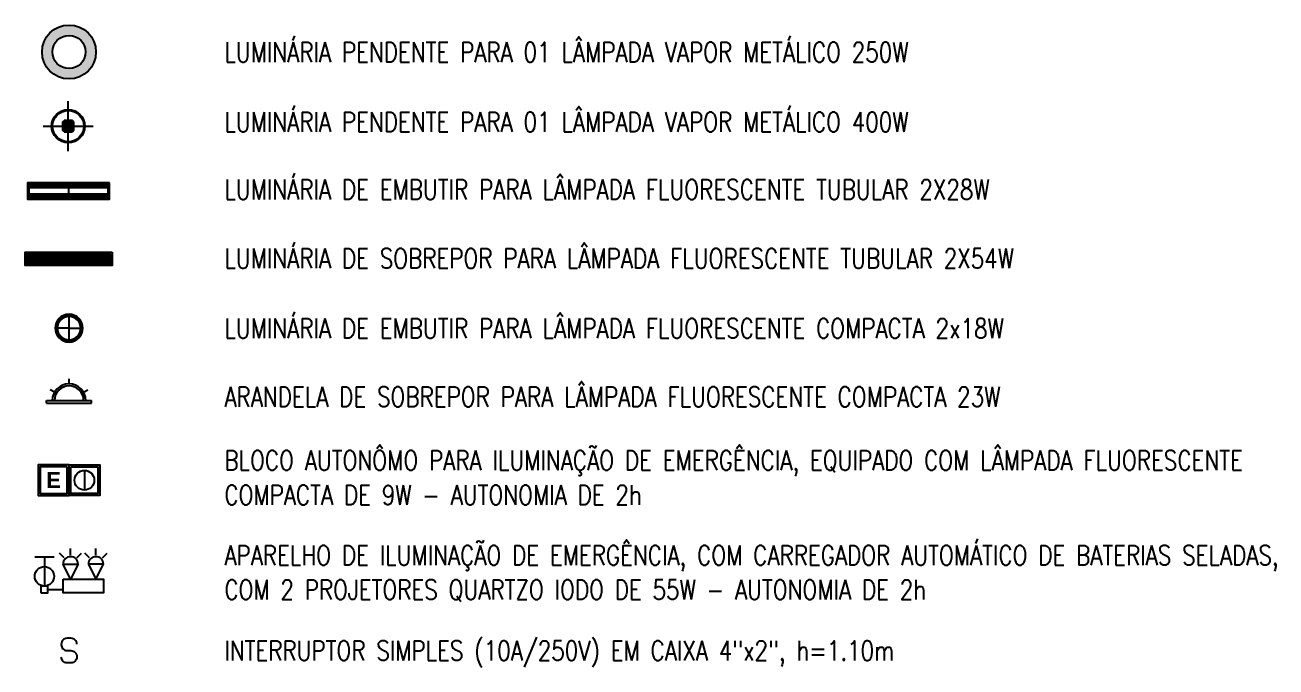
# Model space of a CAD drawing. Header units: metres. Extents: x 257 to 767, y -173 to 1.
# Drawn here: x 754.44 to 767.14, y -83.34 to -76.82 of the extents above; entities that cross this region are included whole.
import ezdxf
from ezdxf.enums import TextEntityAlignment as Align

# ---------------------------------------------------------------- set-up
doc = ezdxf.new("R2010")
doc.units = ezdxf.units.M
doc.header["$LTSCALE"] = 10
doc.set_wipeout_variables(frame=1)
doc.layers.get('0').update_dxf_attribs({"color": 254})
for name, color, linetype in [('Base Legenda$0$BSE Legenda', 3, 'Continuous'), ('Base Legenda$0$BSE Texto 80', 2, 'Continuous'), ('E_ARANDELA', 3, 'Continuous'), ('E_ELÉTRICA-ARANDELA', 3, 'Continuous'), ('ELE_LUMINARIAS', 3, 'Continuous'), ('ILM Pontos', 3, 'Continuous'), ('LU-LUM', 7, 'Continuous'), ('S20', 253, 'Continuous')]:
    doc.layers.add(name, color=color, linetype=linetype)
doc.styles.add('Base Legenda$0$Bloco Autonomo', font='swissbo.ttf', dxfattribs={"height": 0.08})
doc.styles.add('Base Legenda$0$ROMANS', font='romans.shx')

# ---------------------------------------------------------------- blocks, each defined once
blk = doc.blocks.new('LU-LI1')
blk.add_wipeout([(0.171, -0.627), (0.184, -0.623), (0.197, -0.619), (0.21, -0.615), (0.223, -0.611), (0.236, -0.606), (0.248, -0.601), (0.261, -0.595), (0.273, -0.59), (0.286, -0.584), (0.298, -0.578), (0.31, -0.571), (0.322, -0.565), (0.334, -0.558), (0.345, -0.551), (0.357, -0.543), (0.368, -0.536), (0.379, -0.528), (0.39, -0.52), (0.401, -0.512), (0.411, -0.503), (0.422, -0.494), (0.432, -0.486), (0.442, -0.476), (0.452, -0.467), (0.462, -0.457), (0.471, -0.448), (0.481, -0.438), (0.49, -0.428), (0.498, -0.417), (0.507, -0.407), (0.516, -0.396), (0.524, -0.385), (0.532, -0.374), (0.539, -0.363), (0.547, -0.351), (0.554, -0.34), (0.561, -0.328), (0.568, -0.316), (0.574, -0.304), (0.581, -0.292), (0.587, -0.28), (0.592, -0.268), (0.598, -0.255), (0.603, -0.243), (0.608, -0.23), (0.613, -0.217), (0.617, -0.204), (0.621, -0.191), (0.625, -0.178), (0.629, -0.165), (0.632, -0.152), (0.635, -0.139), (0.638, -0.125), (0.64, -0.112), (0.642, -0.099), (0.644, -0.085), (0.646, -0.072), (0.647, -0.058), (0.648, -0.044), (0.649, -0.031), (0.65, -0.017), (0.65, -0.004), (0.65, 0.01), (0.65, 0.024), (0.649, 0.037), (0.648, 0.051), (0.647, 0.064), (0.645, 0.078), (0.644, 0.091), (0.642, 0.105), (0.639, 0.118), (0.637, 0.132), (0.634, 0.145), (0.63, 0.158), (0.627, 0.171), (0.623, 0.184), (0.619, 0.197), (0.615, 0.21), (0.611, 0.223), (0.606, 0.236), (0.601, 0.248), (0.595, 0.261), (0.59, 0.273), (0.584, 0.286), (0.578, 0.298), (0.571, 0.31), (0.565, 0.322), (0.558, 0.334), (0.551, 0.345), (0.543, 0.357), (0.536, 0.368), (0.528, 0.379), (0.52, 0.39), (0.512, 0.401), (0.503, 0.411), (0.494, 0.422), (0.486, 0.432), (0.476, 0.442), (0.467, 0.452), (0.457, 0.462), (0.448, 0.471), (0.438, 0.481), (0.428, 0.49), (0.417, 0.498), (0.407, 0.507), (0.396, 0.516), (0.385, 0.524), (0.374, 0.532), (0.363, 0.539), (0.351, 0.547), (0.34, 0.554), (0.328, 0.561), (0.316, 0.568), (0.304, 0.574), (0.292, 0.581), (0.28, 0.587), (0.268, 0.592), (0.255, 0.598), (0.243, 0.603), (0.23, 0.608), (0.217, 0.613), (0.204, 0.617), (0.191, 0.621), (0.178, 0.625), (0.165, 0.629), (0.152, 0.632), (0.139, 0.635), (0.125, 0.638), (0.112, 0.64), (0.099, 0.642), (0.085, 0.644), (0.072, 0.646), (0.058, 0.647), (0.044, 0.648), (0.031, 0.649), (0.017, 0.65), (0.004, 0.65), (-0.01, 0.65), (-0.024, 0.65), (-0.037, 0.649), (-0.051, 0.648), (-0.064, 0.647), (-0.078, 0.645), (-0.091, 0.644), (-0.105, 0.642), (-0.118, 0.639), (-0.132, 0.637), (-0.145, 0.634), (-0.158, 0.63), (-0.171, 0.627), (-0.184, 0.623), (-0.197, 0.619), (-0.21, 0.615), (-0.223, 0.611), (-0.236, 0.606), (-0.248, 0.601), (-0.261, 0.595), (-0.273, 0.59), (-0.286, 0.584), (-0.298, 0.578), (-0.31, 0.571), (-0.322, 0.565), (-0.334, 0.558), (-0.345, 0.551), (-0.357, 0.543), (-0.368, 0.536), (-0.379, 0.528), (-0.39, 0.52), (-0.401, 0.512), (-0.411, 0.503), (-0.422, 0.494), (-0.432, 0.486), (-0.442, 0.476), (-0.452, 0.467), (-0.462, 0.457), (-0.471, 0.448), (-0.481, 0.438), (-0.49, 0.428), (-0.498, 0.417), (-0.507, 0.407), (-0.516, 0.396), (-0.524, 0.385), (-0.532, 0.374), (-0.539, 0.363), (-0.547, 0.351), (-0.554, 0.34), (-0.561, 0.328), (-0.568, 0.316), (-0.574, 0.304), (-0.581, 0.292), (-0.587, 0.28), (-0.592, 0.268), (-0.598, 0.255), (-0.603, 0.243), (-0.608, 0.23), (-0.613, 0.217), (-0.617, 0.204), (-0.621, 0.191), (-0.625, 0.178), (-0.629, 0.165), (-0.632, 0.152), (-0.635, 0.139), (-0.638, 0.125), (-0.64, 0.112), (-0.642, 0.099), (-0.644, 0.085), (-0.646, 0.072), (-0.647, 0.058), (-0.648, 0.044), (-0.649, 0.031), (-0.65, 0.017), (-0.65, 0.004), (-0.65, -0.01), (-0.65, -0.024), (-0.649, -0.037), (-0.648, -0.051), (-0.647, -0.064), (-0.645, -0.078), (-0.644, -0.091), (-0.642, -0.105), (-0.639, -0.118), (-0.637, -0.132), (-0.634, -0.145), (-0.63, -0.158), (-0.627, -0.171), (-0.623, -0.184), (-0.619, -0.197), (-0.615, -0.21), (-0.611, -0.223), (-0.606, -0.236), (-0.601, -0.248), (-0.595, -0.261), (-0.59, -0.273), (-0.584, -0.286), (-0.578, -0.298), (-0.571, -0.31), (-0.565, -0.322), (-0.558, -0.334), (-0.551, -0.345), (-0.543, -0.357), (-0.536, -0.368), (-0.528, -0.379), (-0.52, -0.39), (-0.512, -0.401), (-0.503, -0.411), (-0.494, -0.422), (-0.486, -0.432), (-0.476, -0.442), (-0.467, -0.452), (-0.457, -0.462), (-0.448, -0.471), (-0.438, -0.481), (-0.428, -0.49), (-0.417, -0.498), (-0.407, -0.507), (-0.396, -0.516), (-0.385, -0.524), (-0.374, -0.532), (-0.363, -0.539), (-0.351, -0.547), (-0.34, -0.554), (-0.328, -0.561), (-0.316, -0.568), (-0.304, -0.574), (-0.292, -0.581), (-0.28, -0.587), (-0.268, -0.592), (-0.255, -0.598), (-0.243, -0.603), (-0.23, -0.608), (-0.217, -0.613), (-0.204, -0.617), (-0.191, -0.621), (-0.178, -0.625), (-0.165, -0.629), (-0.152, -0.632), (-0.139, -0.635), (-0.125, -0.638), (-0.112, -0.64), (-0.099, -0.642), (-0.085, -0.644), (-0.072, -0.646), (-0.058, -0.647), (-0.044, -0.648), (-0.031, -0.649), (-0.017, -0.65), (-0.004, -0.65), (0.01, -0.65), (0.024, -0.65), (0.037, -0.649), (0.051, -0.648), (0.064, -0.647), (0.078, -0.645), (0.091, -0.644), (0.105, -0.642), (0.118, -0.639), (0.132, -0.637), (0.145, -0.634), (0.158, -0.63)])
h = blk.add_hatch(color=252)
h.dxf.hatch_style = 1
edge = h.paths.add_edge_path(flags=17)
edge.add_arc((0, 0), 0.4, 0, 360)
edge = h.paths.add_edge_path()
edge.add_arc((0, 0), 0.65, 0, 360)
at = {"layer": 'ELE_LUMINARIAS'}
for radius in [0.65, 0.4]:
    blk.add_circle((0, 0), radius, dxfattribs=at)
blk = doc.blocks.new('ARANDELA')
at = {"layer": 'E_ARANDELA'}
for p, q in [((-89.86, 94.148), (-89.86, 94.246)), ((-90.137, 93.988), (-90.222, 94.037)), ((-89.582, 93.988), (-89.497, 94.037)), ((-90.292, 93.78), (-90.292, 93.828)), ((-90.292, 93.828), (-89.428, 93.828)), ((-90.292, 93.78), (-89.428, 93.78)), ((-89.428, 93.78), (-89.428, 93.828))]:
    blk.add_line(p, q, dxfattribs=at)
for radius in [0.32, 0.28]:
    blk.add_arc((-89.86, 93.828), radius, 0, 180, dxfattribs=at)
blk = doc.blocks.new('LU-LI')
at = {"layer": 'LU-LUM'}
h = blk.add_hatch(color=3, dxfattribs=at)
h.paths.add_polyline_path([(0, 0), (0, 0.135), (-0.099, 0.135), (-0.135, 0.099), (-0.135, 0)])
h.paths.add_polyline_path([(0.135, 0), (0.135, 0.099), (0.099, 0.135), (0, 0.135), (0, 0)])
h.paths.add_polyline_path([(0, 0), (0, -0.135), (0.099, -0.135), (0.135, -0.099), (0.135, 0)])
h.paths.add_polyline_path([(0, 0), (-0.135, 0), (-0.135, -0.099), (-0.099, -0.135), (0, -0.135)])
at = {"layer": 'LU-LUM', "color": 3}
for p, q in [((0, -0.59625), (0, 0.59625)), ((-0.59625, 0), (0.59625, 0)), ((-0.135, 0.099), (-0.099, 0.135)), ((-0.135, 0.099), (-0.135, -0.099)), ((0.099, 0.135), (-0.099, 0.135)), ((0.099, 0.135), (0.135, 0.099)), ((0.135, -0.099), (0.135, 0.099)), ((-0.099, -0.135), (-0.135, -0.099)), ((-0.099, -0.135), (0.099, -0.135)), ((0.135, -0.099), (0.099, -0.135))]:
    blk.add_line(p, q, dxfattribs=at)
for radius in [0.3975, 0.375]:
    blk.add_circle((0, 0), radius, dxfattribs=at)
blk = doc.blocks.new('LU-LS')
at = {"layer": 'LU-LUM', "color": 3}
for p, q in [((467.648, 206.464), (467.648, 205.214)), ((467.667, 205.214), (467.667, 206.464)), ((467.686, 206.464), (467.686, 205.214)), ((467.705, 206.464), (467.705, 205.214)), ((467.723, 206.464), (467.723, 205.214)), ((467.742, 205.214), (467.742, 206.464)), ((467.761, 206.464), (467.761, 205.214)), ((467.63, 205.839), (467.78, 205.839))]:
    blk.add_line(p, q, dxfattribs=at)
for points in [[(467.605, 205.189), (467.805, 205.189), (467.805, 206.489), (467.605, 206.489)], [(467.63, 205.214), (467.78, 205.214), (467.78, 206.464), (467.63, 206.464)]]:
    blk.add_lwpolyline(points, close=True, dxfattribs=at)
blk = doc.blocks.new('LU-CF2')
at = {"layer": 'S20'}
for points in [[(0.589, 0.076), (0.589, 0.05), (-0.56, 0.05), (-0.56, 0.076)], [(0.589, -0.076), (0.589, -0.05), (-0.56, -0.05), (-0.56, -0.076)]]:
    blk.add_hatch(color=3, dxfattribs=at).paths.add_polyline_path(points)
at = {"layer": 'LU-LUM', "color": 3}
blk.add_line((0, 0.105), (0, -0.105), dxfattribs=at)
for points in [[(0.625, 0.125), (-0.625, 0.125), (-0.625, -0.125), (0.625, -0.125)], [(0.605, 0.105), (-0.605, 0.105), (-0.605, -0.105), (0.605, -0.105)]]:
    blk.add_lwpolyline(points, close=True, dxfattribs=at)
at = {"layer": 'S20', "color": 131}
for p, q in [((-0.56, 0.05), (-0.56, 0.076)), ((0.589, 0.05), (0.589, 0.076))]:
    blk.add_line(p, q, dxfattribs=at)
at = {"layer": 'S20', "color": 3}
for p, q in [((-0.56, -0.05), (-0.56, -0.076)), ((0.589, -0.05), (0.589, -0.076))]:
    blk.add_line(p, q, dxfattribs=at)
for points in [[(0.614, 0.076), (0.614, 0.05), (-0.586, 0.05), (-0.586, 0.076)], [(0.614, -0.076), (0.614, -0.05), (-0.586, -0.05), (-0.586, -0.076)]]:
    blk.add_lwpolyline(points, close=True, dxfattribs=at)
blk = doc.blocks.new('LU-EC')
at = {"layer": 'LU-LUM'}
for points in [[(-3160.674, -3128.556), (-3160.674, -3128.536, 0.414214), (-3160.799, -3128.661), (-3160.779, -3128.661, -0.414214)], [(-3160.569, -3128.661), (-3160.549, -3128.661, 0.414214), (-3160.674, -3128.536), (-3160.674, -3128.556, -0.414214)], [(-3160.779, -3128.661), (-3160.799, -3128.661, 0.414214), (-3160.674, -3128.786), (-3160.674, -3128.766, -0.414214)], [(-3160.674, -3128.766), (-3160.674, -3128.786, 0.414214), (-3160.549, -3128.661), (-3160.569, -3128.661, -0.414214)]]:
    blk.add_hatch(color=3, dxfattribs=at).paths.add_polyline_path(points)
at = {"layer": 'LU-LUM', "color": 3}
for p, q in [((-3160.674, -3128.786), (-3160.674, -3128.536)), ((-3160.674, -3128.661), (-3160.799, -3128.661)), ((-3160.674, -3128.661), (-3160.549, -3128.661))]:
    blk.add_line(p, q, dxfattribs=at)
for radius in [0.125, 0.105]:
    blk.add_circle((-3160.674, -3128.661), radius, dxfattribs=at)

msp = doc.modelspace()

# ---------------------------------------------------------------- linework, layer by layer
at = {"layer": 'Base Legenda$0$BSE Legenda'}
msp.add_line((755.038, -81.339), (755.038, -81.539), dxfattribs=at)
for points in [[(754.882, -81.283), (754.569, -81.283), (754.569, -81.595), (754.882, -81.595)], [(754.882, -81.283), (755.195, -81.283), (755.195, -81.595), (754.882, -81.595)]]:
    msp.add_lwpolyline(points, close=True, dxfattribs=at)
at = {"layer": 'Base Legenda$0$BSE Legenda', "color": 1}
for points in [[(754.862, -81.303), (754.589, -81.303), (754.589, -81.575), (754.862, -81.575)], [(754.902, -81.303), (755.175, -81.303), (755.175, -81.575), (754.902, -81.575)]]:
    msp.add_lwpolyline(points, close=True, dxfattribs=at)
at = {"layer": 'Base Legenda$0$BSE Legenda'}
msp.add_lwpolyline([(754.961, -83.104, 0.414214), (754.901, -83.044), (754.863, -83.044, 0.414214), (754.803, -83.104), (754.803, -83.109, 0.414214), (754.863, -83.169), (754.901, -83.169, -0.414214), (754.961, -83.229), (754.961, -83.234, -0.414214), (754.901, -83.294), (754.863, -83.294, -0.414214), (754.803, -83.234)], format="xyb", dxfattribs=at)
msp.add_circle((755.038, -81.439), 0.1, dxfattribs=at)
at = {"layer": 'ILM Pontos'}
for p, q in [((754.898, -82.199), (754.898, -82.134)), ((755.155, -82.199), (755.155, -82.134)), ((754.534, -82.218), (754.731, -82.218)), ((754.632, -82.218), (754.632, -82.514)), ((754.832, -82.226), (754.786, -82.18)), ((754.963, -82.226), (755.01, -82.18)), ((755.09, -82.226), (755.043, -82.18)), ((755.221, -82.226), (755.268, -82.18)), ((754.668, -82.549), (754.821, -82.549))]:
    msp.add_line(p, q, dxfattribs=at)
for points in [[(754.898, -82.443), (754.821, -82.292), (754.974, -82.292)], [(755.155, -82.443), (755.232, -82.292), (755.079, -82.292)], [(754.597, -82.584), (754.668, -82.584), (754.668, -82.514), (754.597, -82.514)], [(754.821, -82.443), (755.232, -82.443), (755.232, -82.584), (754.821, -82.584)]]:
    msp.add_lwpolyline(points, close=True, dxfattribs=at)
msp.add_circle((754.632, -82.415), 0.0984, dxfattribs=at)
for centre in [(754.898, -82.292), (755.155, -82.292)]:
    msp.add_arc(centre, 0.0765, 360, 180, dxfattribs=at)

# ---------------------------------------------------------------- block references
at = {"xscale": 0.4209923138519116, "yscale": 0.4209923138519116, "zscale": 0.4209923138519116}
msp.add_blockref('LU-LI1', (754.882, -77.092), dxfattribs=at)
at = {"layer": 'E_ELÉTRICA-ARANDELA', "xscale": 0.530066917617216, "yscale": 0.530066917617216, "zscale": 0.530066917617216}
msp.add_blockref('ARANDELA', (802.514, -130.366), dxfattribs=at)
at = {"layer": 'LU-LUM', "xscale": 0.4249999998481673, "yscale": 0.4249999998481673, "zscale": 0.4249999998481673}
msp.add_blockref('LU-LI', (754.874, -77.845), dxfattribs=at)
at = {"layer": 'LU-LUM', "color": 5}
for name, p, xscale, yscale, zscale in [('LU-CF2', (754.876, -78.503), 0.6658240536356246, 0.6658240536356246, 0.6658240536356246), ('LU-EC', (-2800.876, 3439.848), -1.125, 1.125, 1.125)]:
    msp.add_blockref(name, p, dxfattribs=dict(at, xscale=xscale, yscale=yscale, zscale=zscale))
at = {"layer": 'LU-LUM', "color": 5, "xscale": -0.6800000000000002, "yscale": 0.6800000000000002, "zscale": 0.6800000000000002, "rotation": 90}
msp.add_blockref('LU-LS', (894.848, 238.847), dxfattribs=at)

# ---------------------------------------------------------------- texts
at = {"layer": 'Base Legenda$0$BSE Legenda', "style": 'Base Legenda$0$Bloco Autonomo'}
msp.add_text('E', height=0.16, dxfattribs=at).set_placement((754.726, -81.437), align=Align.MIDDLE_CENTER)
at = {"layer": 'Base Legenda$0$BSE Texto 80', "style": 'Base Legenda$0$ROMANS', "width": 0.8}
for s, p in [('LUMINÁRIA PENDENTE PARA 01 LÂMPADA VAPOR METÁLICO 250W', (756.459, -77.094)), ('LUMINÁRIA PENDENTE PARA 01 LÂMPADA VAPOR METÁLICO 400W', (756.459, -77.803)), ('LUMINÁRIA DE EMBUTIR PARA LÂMPADA FLUORESCENTE TUBULAR 2X28W', (756.459, -78.488)), ('LUMINÁRIA DE SOBREPOR PARA LÂMPADA FLUORESCENTE TUBULAR 2X54W', (756.459, -79.188)), ('LUMINÁRIA DE EMBUTIR PARA LÂMPADA FLUORESCENTE COMPACTA 2x18W', (756.459, -79.898)), ('ARANDELA DE SOBREPOR PARA LÂMPADA FLUORESCENTE COMPACTA 23W', (756.459, -80.593)), ('BLOCO AUTONÔMO PARA ILUMINAÇÃO DE EMERGÊNCIA, EQUIPADO COM LÂMPADA FLUORESCENTE ', (756.459, -81.238)), ('COMPACTA DE 9W - AUTONOMIA DE 2h', (756.459, -81.589)), ('APARELHO DE ILUMINAÇÃO DE EMERGÊNCIA, COM CARREGADOR AUTOMÁTICO DE BATERIAS SELADAS,', (756.459, -82.201)), ('COM 2 PROJETORES QUARTZO IODO DE 55W - AUTONOMIA DE 2h', (756.459, -82.551)), ('INTERRUPTOR SIMPLES (10A/250V) EM CAIXA 4"x2", h=1.10m', (756.459, -83.169))]:
    msp.add_text(s, height=0.2, dxfattribs=at).set_placement(p, align=Align.MIDDLE_LEFT)

doc.saveas('drawing.dxf')
